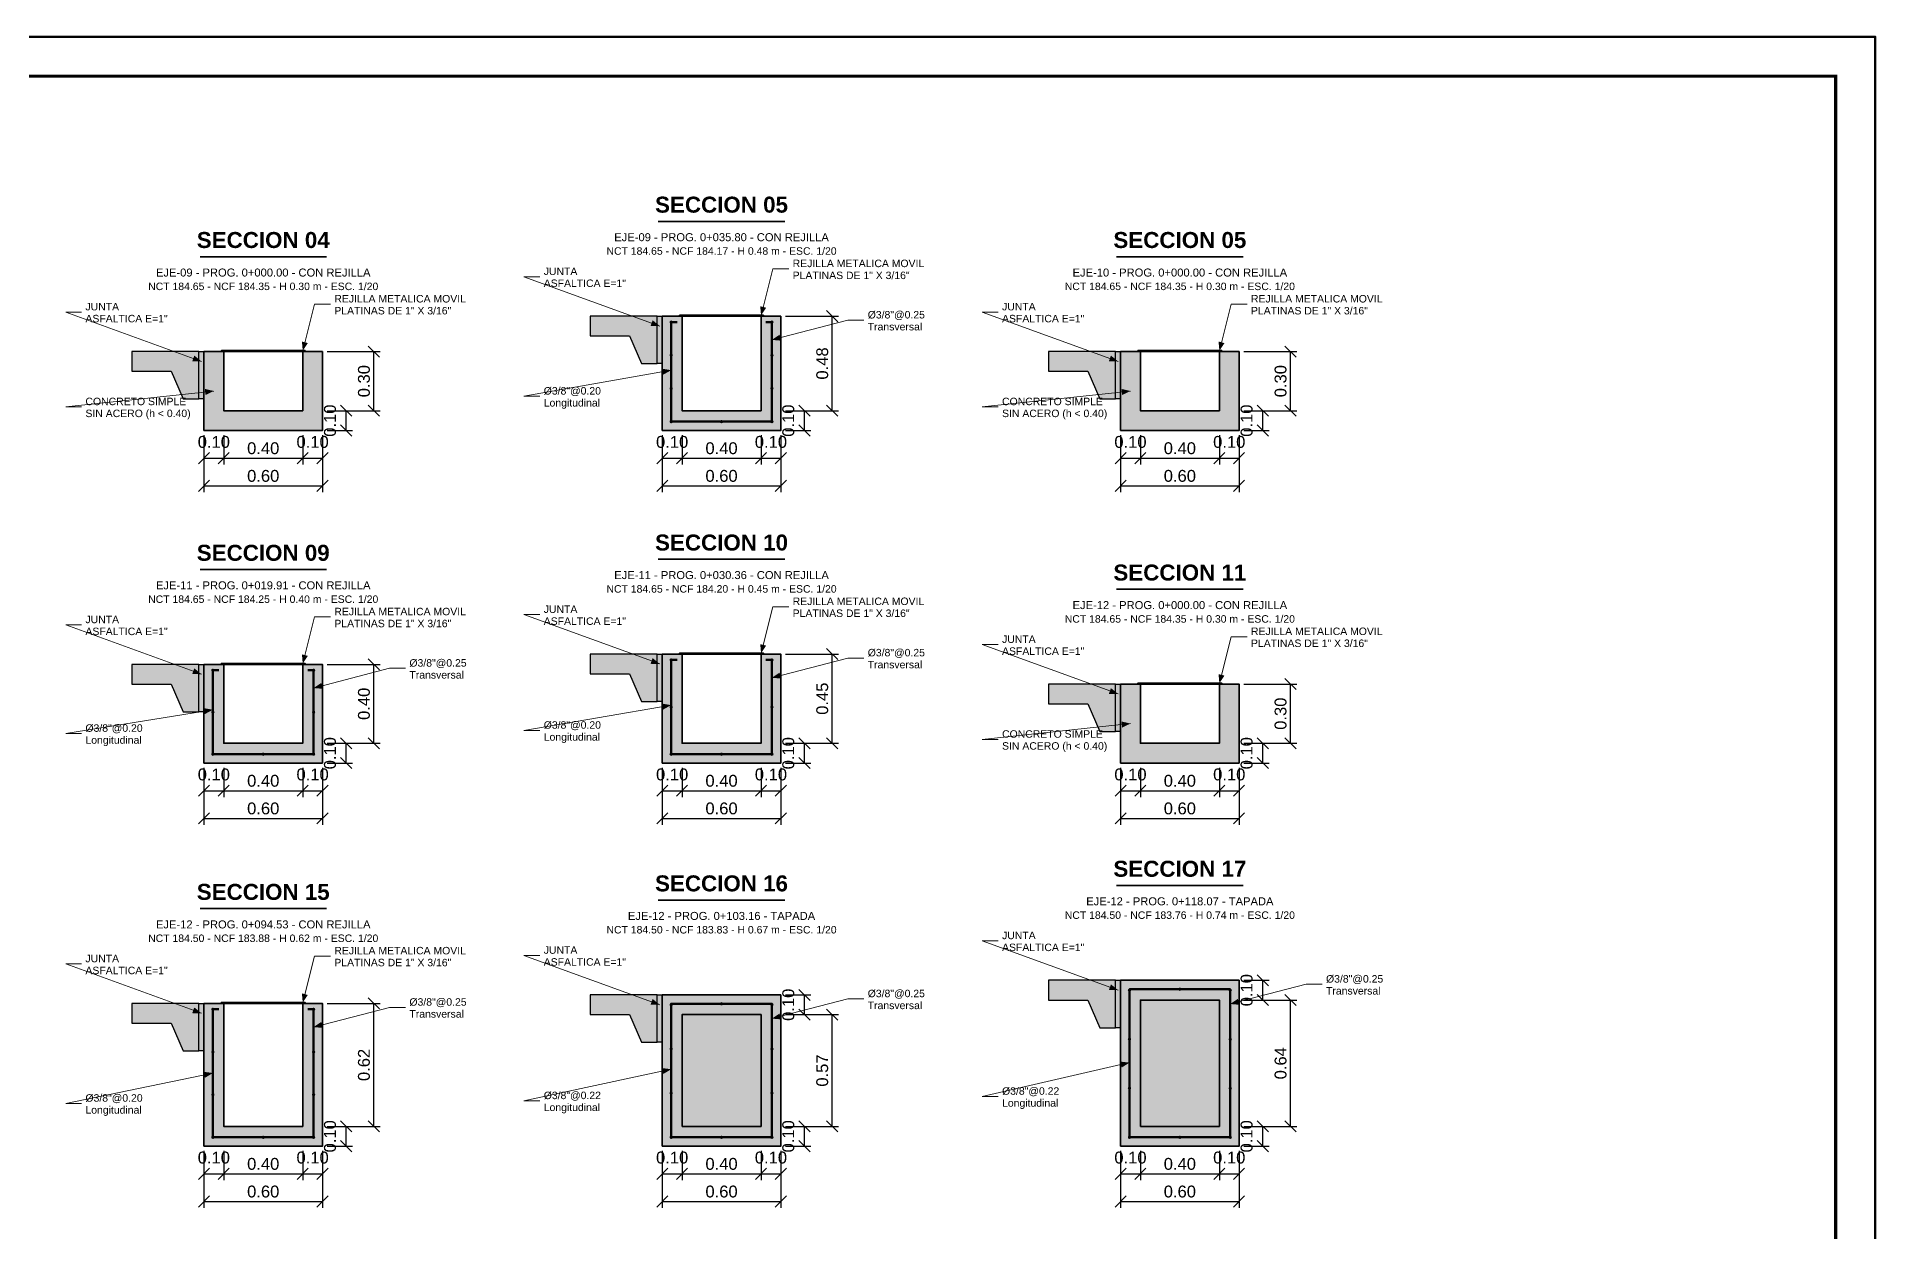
# Model space of a CAD drawing. Header units: metres. Extents: x 354768 to 355417, y 9249536 to 9250102.
# Drawn here: x 355375.49 to 355384.8, y 9249541.83 to 9249547.88 of the extents above; entities that cross this region are included whole.
import ezdxf
from ezdxf.enums import TextEntityAlignment as Align

# ---------------------------------------------------------------- set-up
doc = ezdxf.new("R2010")
doc.units = ezdxf.units.M
doc.header["$LTSCALE"] = 0.25
doc.layers.add('CONCRETO-ACHURADO', color=8, linetype='CONTINUOUS', true_color=0xe2e2e2)
for name, color, linetype, lineweight in [('COTAS', 94, 'CONTINUOUS', 18), ('LLAMADAS', 30, 'CONTINUOUS', 18), ('MARCO', 7, 'CONTINUOUS', 50), ('SEC-ABIERTA', 5, 'CONTINUOUS', 35), ('SEC-ACERO', 6, 'CONTINUOUS', 50), ('SEC-PISO', 8, 'CONTINUOUS', 25), ('SEC-REJILLA', 1, 'CONTINUOUS', 35), ('SEC-TAPADA', 3, 'CONTINUOUS', 35), ('TITULOS', 160, 'CONTINUOUS', 35)]:
    doc.layers.add(name, color=color, linetype=linetype, lineweight=lineweight)
for name, color, linetype in [('SEC-ACERO-LONG', 5, 'CONTINUOUS'), ('SEC-HUECO', 7, 'Continuous'), ('SEC-JUNTA', 8, 'CONTINUOUS'), ('TEXTOS', 7, 'CONTINUOUS')]:
    doc.layers.add(name, color=color, linetype=linetype)
doc.styles.get("Standard").update_dxf_attribs({"font": 'arial.ttf'})
doc.styles.add('TITULOS', font='arialbd.ttf')
doc.dimstyles.new('COT-20', dxfattribs={"dimscale": 0.02, "dimtxt": 3, "dimasz": 2.2, "dimexe": 1.6, "dimexo": 1.2, "dimgap": 1, "dimtad": 1, "dimzin": 0, "dimdsep": 46, "dimtxsty": 'Standard', "dimtsz": 1.4, "dimcen": 2.5, "dimclrd": 256, "dimclre": 256, "dimclrt": 7, "dimazin": 3, "dimtfac": 1, "dimtmove": 0, "dimatfit": 3})

msp = doc.modelspace()

# ---------------------------------------------------------------- hatches: boundary and pattern name
at = {"layer": 'CONCRETO-ACHURADO', "true_color": 0xe2e2e2}
h = msp.add_hatch(color=7, dxfattribs=at)
h.dxf.hatch_style = 1
h.paths.add_polyline_path([(355378.6296, 9249546.465), (355378.2896, 9249546.465), (355378.2896, 9249546.365), (355378.4896, 9249546.365), (355378.5496, 9249546.225), (355378.6296, 9249546.225)])
h = msp.add_hatch(color=7, dxfattribs=at)
h.dxf.hatch_style = 1
h.paths.add_polyline_path([(355378.655, 9249545.886), (355379.255, 9249545.886), (355379.255, 9249546.465), (355379.155, 9249546.465), (355379.155, 9249545.986), (355378.755, 9249545.986), (355378.755, 9249546.465), (355378.655, 9249546.465)])
h = msp.add_hatch(color=7, dxfattribs=at)
h.dxf.hatch_style = 1
h.paths.add_polyline_path([(355376.3096, 9249546.286), (355375.9696, 9249546.286), (355375.9696, 9249546.186), (355376.1696, 9249546.186), (355376.2296, 9249546.046), (355376.3096, 9249546.046)])
h = msp.add_hatch(color=7, dxfattribs=at)
h.dxf.hatch_style = 1
h.paths.add_polyline_path([(355376.335, 9249545.886), (355376.935, 9249545.886), (355376.935, 9249546.286), (355376.835, 9249546.286), (355376.835, 9249545.986), (355376.435, 9249545.986), (355376.435, 9249546.286), (355376.335, 9249546.286)])
h = msp.add_hatch(color=7, dxfattribs=at)
h.dxf.hatch_style = 1
h.paths.add_polyline_path([(355380.9496, 9249546.286), (355380.6096, 9249546.286), (355380.6096, 9249546.186), (355380.8096, 9249546.186), (355380.8696, 9249546.046), (355380.9496, 9249546.046)])
h = msp.add_hatch(color=7, dxfattribs=at)
h.dxf.hatch_style = 1
h.paths.add_polyline_path([(355380.975, 9249545.886), (355381.575, 9249545.886), (355381.575, 9249546.286), (355381.475, 9249546.286), (355381.475, 9249545.986), (355381.075, 9249545.986), (355381.075, 9249546.286), (355380.975, 9249546.286)])
h = msp.add_hatch(color=7, dxfattribs=at)
h.dxf.hatch_style = 1
h.paths.add_polyline_path([(355378.6296, 9249544.754), (355378.2896, 9249544.754), (355378.2896, 9249544.654), (355378.4896, 9249544.654), (355378.5496, 9249544.514), (355378.6296, 9249544.514)])
h = msp.add_hatch(color=7, dxfattribs=at)
h.dxf.hatch_style = 1
h.paths.add_polyline_path([(355378.655, 9249544.202), (355379.255, 9249544.202), (355379.255, 9249544.754), (355379.155, 9249544.754), (355379.155, 9249544.302), (355378.755, 9249544.302), (355378.755, 9249544.754), (355378.655, 9249544.754)])
h = msp.add_hatch(color=7, dxfattribs=at)
h.dxf.hatch_style = 1
h.paths.add_polyline_path([(355376.3096, 9249544.702), (355375.9696, 9249544.702), (355375.9696, 9249544.602), (355376.1696, 9249544.602), (355376.2296, 9249544.462), (355376.3096, 9249544.462)])
h = msp.add_hatch(color=7, dxfattribs=at)
h.dxf.hatch_style = 1
h.paths.add_polyline_path([(355376.335, 9249544.202), (355376.935, 9249544.202), (355376.935, 9249544.702), (355376.835, 9249544.702), (355376.835, 9249544.302), (355376.435, 9249544.302), (355376.435, 9249544.702), (355376.335, 9249544.702)])
h = msp.add_hatch(color=7, dxfattribs=at)
h.dxf.hatch_style = 1
h.paths.add_polyline_path([(355380.9496, 9249544.602), (355380.6096, 9249544.602), (355380.6096, 9249544.502), (355380.8096, 9249544.502), (355380.8696, 9249544.362), (355380.9496, 9249544.362)])
h = msp.add_hatch(color=7, dxfattribs=at)
h.dxf.hatch_style = 1
h.paths.add_polyline_path([(355380.975, 9249544.202), (355381.575, 9249544.202), (355381.575, 9249544.602), (355381.475, 9249544.602), (355381.475, 9249544.302), (355381.075, 9249544.302), (355381.075, 9249544.602), (355380.975, 9249544.602)])
h = msp.add_hatch(color=7, dxfattribs=at)
h.dxf.hatch_style = 1
h.paths.add_polyline_path([(355380.9496, 9249543.102), (355380.6096, 9249543.102), (355380.6096, 9249543.002), (355380.8096, 9249543.002), (355380.8696, 9249542.862), (355380.9496, 9249542.862)])
h = msp.add_hatch(color=7, dxfattribs=at)
h.dxf.hatch_style = 1
h.paths.add_polyline_path([(355380.975, 9249542.262), (355381.575, 9249542.262), (355381.575, 9249543.102), (355380.975, 9249543.102)])
h = msp.add_hatch(color=7, dxfattribs=at)
h.dxf.hatch_style = 1
h.paths.add_polyline_path([(355376.3096, 9249542.985), (355375.9696, 9249542.985), (355375.9696, 9249542.885), (355376.1696, 9249542.885), (355376.2296, 9249542.745), (355376.3096, 9249542.745)])
h = msp.add_hatch(color=7, dxfattribs=at)
h.dxf.hatch_style = 1
h.paths.add_polyline_path([(355376.335, 9249542.262), (355376.935, 9249542.262), (355376.935, 9249542.985), (355376.835, 9249542.985), (355376.835, 9249542.362), (355376.435, 9249542.362), (355376.435, 9249542.985), (355376.335, 9249542.985)])
h = msp.add_hatch(color=7, dxfattribs=at)
h.dxf.hatch_style = 1
h.paths.add_polyline_path([(355378.6296, 9249543.028), (355378.2896, 9249543.028), (355378.2896, 9249542.928), (355378.4896, 9249542.928), (355378.5496, 9249542.788), (355378.6296, 9249542.788)])
h = msp.add_hatch(color=7, dxfattribs=at)
h.dxf.hatch_style = 1
h.paths.add_polyline_path([(355378.655, 9249542.262), (355379.255, 9249542.262), (355379.255, 9249543.028), (355378.655, 9249543.028)])
at = {"layer": 'SEC-ACERO-LONG'}
h = msp.add_hatch(color=5, dxfattribs=at)
h.dxf.hatch_style = 1
edge = h.paths.add_edge_path()
edge.add_arc((355378.7, 9249546.435), 0.0085, 0, 360)
h = msp.add_hatch(color=5, dxfattribs=at)
h.dxf.hatch_style = 1
edge = h.paths.add_edge_path()
edge.add_arc((355379.21, 9249546.435), 0.0085, 0, 360)
h = msp.add_hatch(color=5, dxfattribs=at)
h.dxf.hatch_style = 1
edge = h.paths.add_edge_path()
edge.add_arc((355378.7, 9249546.267), 0.0085, 0, 360)
h = msp.add_hatch(color=5, dxfattribs=at)
h.dxf.hatch_style = 1
edge = h.paths.add_edge_path()
edge.add_arc((355379.21, 9249546.267), 0.0085, 0, 360)
h = msp.add_hatch(color=5, dxfattribs=at)
h.dxf.hatch_style = 1
edge = h.paths.add_edge_path()
edge.add_arc((355378.7, 9249546.099), 0.0085, 0, 360)
h = msp.add_hatch(color=5, dxfattribs=at)
h.dxf.hatch_style = 1
edge = h.paths.add_edge_path()
edge.add_arc((355379.21, 9249546.099), 0.0085, 0, 360)
h = msp.add_hatch(color=5, dxfattribs=at)
h.dxf.hatch_style = 1
edge = h.paths.add_edge_path()
edge.add_arc((355378.7, 9249545.931), 0.0085, 0, 360)
h = msp.add_hatch(color=5, dxfattribs=at)
h.dxf.hatch_style = 1
edge = h.paths.add_edge_path()
edge.add_arc((355378.955, 9249545.931), 0.0085, 0, 360)
h = msp.add_hatch(color=5, dxfattribs=at)
h.dxf.hatch_style = 1
edge = h.paths.add_edge_path()
edge.add_arc((355379.21, 9249545.931), 0.0085, 0, 360)
h = msp.add_hatch(color=5, dxfattribs=at)
h.dxf.hatch_style = 1
edge = h.paths.add_edge_path()
edge.add_arc((355376.38, 9249544.672), 0.0085, 0, 360)
h = msp.add_hatch(color=5, dxfattribs=at)
h.dxf.hatch_style = 1
edge = h.paths.add_edge_path()
edge.add_arc((355376.89, 9249544.672), 0.0085, 0, 360)
h = msp.add_hatch(color=5, dxfattribs=at)
h.dxf.hatch_style = 1
edge = h.paths.add_edge_path()
edge.add_arc((355378.7, 9249544.724), 0.0085, 0, 360)
h = msp.add_hatch(color=5, dxfattribs=at)
h.dxf.hatch_style = 1
edge = h.paths.add_edge_path()
edge.add_arc((355379.21, 9249544.724), 0.0085, 0, 360)
h = msp.add_hatch(color=5, dxfattribs=at)
h.dxf.hatch_style = 1
edge = h.paths.add_edge_path()
edge.add_arc((355376.38, 9249544.4595), 0.0085, 0, 360)
h = msp.add_hatch(color=5, dxfattribs=at)
h.dxf.hatch_style = 1
edge = h.paths.add_edge_path()
edge.add_arc((355376.89, 9249544.4595), 0.0085, 0, 360)
h = msp.add_hatch(color=5, dxfattribs=at)
h.dxf.hatch_style = 1
edge = h.paths.add_edge_path()
edge.add_arc((355378.7, 9249544.4855), 0.0085, 0, 360)
h = msp.add_hatch(color=5, dxfattribs=at)
h.dxf.hatch_style = 1
edge = h.paths.add_edge_path()
edge.add_arc((355379.21, 9249544.4855), 0.0085, 0, 360)
h = msp.add_hatch(color=5, dxfattribs=at)
h.dxf.hatch_style = 1
edge = h.paths.add_edge_path()
edge.add_arc((355376.38, 9249544.247), 0.0085, 0, 360)
h = msp.add_hatch(color=5, dxfattribs=at)
h.dxf.hatch_style = 1
edge = h.paths.add_edge_path()
edge.add_arc((355376.635, 9249544.247), 0.0085, 0, 360)
h = msp.add_hatch(color=5, dxfattribs=at)
h.dxf.hatch_style = 1
edge = h.paths.add_edge_path()
edge.add_arc((355376.89, 9249544.247), 0.0085, 0, 360)
h = msp.add_hatch(color=5, dxfattribs=at)
h.dxf.hatch_style = 1
edge = h.paths.add_edge_path()
edge.add_arc((355378.7, 9249544.247), 0.0085, 0, 360)
h = msp.add_hatch(color=5, dxfattribs=at)
h.dxf.hatch_style = 1
edge = h.paths.add_edge_path()
edge.add_arc((355378.955, 9249544.247), 0.0085, 0, 360)
h = msp.add_hatch(color=5, dxfattribs=at)
h.dxf.hatch_style = 1
edge = h.paths.add_edge_path()
edge.add_arc((355379.21, 9249544.247), 0.0085, 0, 360)
h = msp.add_hatch(color=5, dxfattribs=at)
h.dxf.hatch_style = 1
edge = h.paths.add_edge_path()
edge.add_arc((355381.275, 9249543.057), 0.0085, 0, 360)
h = msp.add_hatch(color=5, dxfattribs=at)
h.dxf.hatch_style = 1
edge = h.paths.add_edge_path()
edge.add_arc((355378.7, 9249542.978), 0.0085, 0, 360)
h = msp.add_hatch(color=5, dxfattribs=at)
h.dxf.hatch_style = 1
edge = h.paths.add_edge_path()
edge.add_arc((355378.955, 9249542.983), 0.0085, 0, 360)
h = msp.add_hatch(color=5, dxfattribs=at)
h.dxf.hatch_style = 1
edge = h.paths.add_edge_path()
edge.add_arc((355379.21, 9249542.978), 0.0085, 0, 360)
h = msp.add_hatch(color=5, dxfattribs=at)
h.dxf.hatch_style = 1
edge = h.paths.add_edge_path()
edge.add_arc((355381.02, 9249543.052), 0.0085, 0, 360)
h = msp.add_hatch(color=5, dxfattribs=at)
h.dxf.hatch_style = 1
edge = h.paths.add_edge_path()
edge.add_arc((355381.53, 9249543.052), 0.0085, 0, 360)
h = msp.add_hatch(color=5, dxfattribs=at)
h.dxf.hatch_style = 1
edge = h.paths.add_edge_path()
edge.add_arc((355376.38, 9249542.955), 0.0085, 0, 360)
h = msp.add_hatch(color=5, dxfattribs=at)
h.dxf.hatch_style = 1
edge = h.paths.add_edge_path()
edge.add_arc((355376.89, 9249542.955), 0.0085, 0, 360)
h = msp.add_hatch(color=5, dxfattribs=at)
h.dxf.hatch_style = 1
edge = h.paths.add_edge_path()
edge.add_arc((355381.02, 9249542.8037), 0.0085, 0, 360)
h = msp.add_hatch(color=5, dxfattribs=at)
h.dxf.hatch_style = 1
edge = h.paths.add_edge_path()
edge.add_arc((355381.53, 9249542.8037), 0.0085, 0, 360)
h = msp.add_hatch(color=5, dxfattribs=at)
h.dxf.hatch_style = 1
edge = h.paths.add_edge_path()
edge.add_arc((355376.38, 9249542.739), 0.0085, 0, 360)
h = msp.add_hatch(color=5, dxfattribs=at)
h.dxf.hatch_style = 1
edge = h.paths.add_edge_path()
edge.add_arc((355376.89, 9249542.739), 0.0085, 0, 360)
h = msp.add_hatch(color=5, dxfattribs=at)
h.dxf.hatch_style = 1
edge = h.paths.add_edge_path()
edge.add_arc((355378.7, 9249542.7544), 0.0085, 0, 360)
h = msp.add_hatch(color=5, dxfattribs=at)
h.dxf.hatch_style = 1
edge = h.paths.add_edge_path()
edge.add_arc((355379.21, 9249542.7544), 0.0085, 0, 360)
h = msp.add_hatch(color=5, dxfattribs=at)
h.dxf.hatch_style = 1
edge = h.paths.add_edge_path()
edge.add_arc((355376.38, 9249542.523), 0.0085, 0, 360)
h = msp.add_hatch(color=5, dxfattribs=at)
h.dxf.hatch_style = 1
edge = h.paths.add_edge_path()
edge.add_arc((355376.89, 9249542.523), 0.0085, 0, 360)
h = msp.add_hatch(color=5, dxfattribs=at)
h.dxf.hatch_style = 1
edge = h.paths.add_edge_path()
edge.add_arc((355378.7, 9249542.5307), 0.0085, 0, 360)
h = msp.add_hatch(color=5, dxfattribs=at)
h.dxf.hatch_style = 1
edge = h.paths.add_edge_path()
edge.add_arc((355379.21, 9249542.5307), 0.0085, 0, 360)
h = msp.add_hatch(color=5, dxfattribs=at)
h.dxf.hatch_style = 1
edge = h.paths.add_edge_path()
edge.add_arc((355381.02, 9249542.5554), 0.0085, 0, 360)
h = msp.add_hatch(color=5, dxfattribs=at)
h.dxf.hatch_style = 1
edge = h.paths.add_edge_path()
edge.add_arc((355381.53, 9249542.5554), 0.0085, 0, 360)
h = msp.add_hatch(color=5, dxfattribs=at)
h.dxf.hatch_style = 1
edge = h.paths.add_edge_path()
edge.add_arc((355376.38, 9249542.307), 0.0085, 0, 360)
h = msp.add_hatch(color=5, dxfattribs=at)
h.dxf.hatch_style = 1
edge = h.paths.add_edge_path()
edge.add_arc((355376.635, 9249542.307), 0.0085, 0, 360)
h = msp.add_hatch(color=5, dxfattribs=at)
h.dxf.hatch_style = 1
edge = h.paths.add_edge_path()
edge.add_arc((355376.89, 9249542.307), 0.0085, 0, 360)
h = msp.add_hatch(color=5, dxfattribs=at)
h.dxf.hatch_style = 1
edge = h.paths.add_edge_path()
edge.add_arc((355378.7, 9249542.307), 0.0085, 0, 360)
h = msp.add_hatch(color=5, dxfattribs=at)
h.dxf.hatch_style = 1
edge = h.paths.add_edge_path()
edge.add_arc((355378.955, 9249542.307), 0.0085, 0, 360)
h = msp.add_hatch(color=5, dxfattribs=at)
h.dxf.hatch_style = 1
edge = h.paths.add_edge_path()
edge.add_arc((355379.21, 9249542.307), 0.0085, 0, 360)
h = msp.add_hatch(color=5, dxfattribs=at)
h.dxf.hatch_style = 1
edge = h.paths.add_edge_path()
edge.add_arc((355381.02, 9249542.307), 0.0085, 0, 360)
h = msp.add_hatch(color=5, dxfattribs=at)
h.dxf.hatch_style = 1
edge = h.paths.add_edge_path()
edge.add_arc((355381.275, 9249542.307), 0.0085, 0, 360)
h = msp.add_hatch(color=5, dxfattribs=at)
h.dxf.hatch_style = 1
edge = h.paths.add_edge_path()
edge.add_arc((355381.53, 9249542.307), 0.0085, 0, 360)
at = {"layer": 'SEC-HUECO', "true_color": 0xffffff}
h = msp.add_hatch(color=7, dxfattribs=at)
h.dxf.hatch_style = 1
h.paths.add_polyline_path([(355381.075, 9249542.362), (355381.475, 9249542.362), (355381.475, 9249543.002), (355381.075, 9249543.002)])
h = msp.add_hatch(color=7, dxfattribs=at)
h.dxf.hatch_style = 1
h.paths.add_polyline_path([(355378.755, 9249542.362), (355379.155, 9249542.362), (355379.155, 9249542.928), (355378.755, 9249542.928)])
at = {"layer": 'SEC-JUNTA', "true_color": 0x464646}
h = msp.add_hatch(color=7, dxfattribs=at)
h.dxf.hatch_style = 1
h.paths.add_polyline_path([(355378.6296, 9249546.465), (355378.655, 9249546.465), (355378.655, 9249546.225), (355378.6296, 9249546.225)])
h = msp.add_hatch(color=7, dxfattribs=at)
h.dxf.hatch_style = 1
h.paths.add_polyline_path([(355376.3096, 9249546.286), (355376.335, 9249546.286), (355376.335, 9249546.046), (355376.3096, 9249546.046)])
h = msp.add_hatch(color=7, dxfattribs=at)
h.dxf.hatch_style = 1
h.paths.add_polyline_path([(355380.9496, 9249546.286), (355380.975, 9249546.286), (355380.975, 9249546.046), (355380.9496, 9249546.046)])
h = msp.add_hatch(color=7, dxfattribs=at)
h.dxf.hatch_style = 1
h.paths.add_polyline_path([(355378.6296, 9249544.754), (355378.655, 9249544.754), (355378.655, 9249544.514), (355378.6296, 9249544.514)])
h = msp.add_hatch(color=7, dxfattribs=at)
h.dxf.hatch_style = 1
h.paths.add_polyline_path([(355376.3096, 9249544.702), (355376.335, 9249544.702), (355376.335, 9249544.462), (355376.3096, 9249544.462)])
h = msp.add_hatch(color=7, dxfattribs=at)
h.dxf.hatch_style = 1
h.paths.add_polyline_path([(355380.9496, 9249544.602), (355380.975, 9249544.602), (355380.975, 9249544.362), (355380.9496, 9249544.362)])
h = msp.add_hatch(color=7, dxfattribs=at)
h.dxf.hatch_style = 1
h.paths.add_polyline_path([(355380.9496, 9249543.102), (355380.975, 9249543.102), (355380.975, 9249542.862), (355380.9496, 9249542.862)])
h = msp.add_hatch(color=7, dxfattribs=at)
h.dxf.hatch_style = 1
h.paths.add_polyline_path([(355376.3096, 9249542.985), (355376.335, 9249542.985), (355376.335, 9249542.745), (355376.3096, 9249542.745)])
h = msp.add_hatch(color=7, dxfattribs=at)
h.dxf.hatch_style = 1
h.paths.add_polyline_path([(355378.6296, 9249543.028), (355378.655, 9249543.028), (355378.655, 9249542.788), (355378.6296, 9249542.788)])

# ---------------------------------------------------------------- linework, layer by layer
at = {"layer": 'LLAMADAS'}
for p, q in [((355379.215, 9249546.705), (355379.155, 9249546.469)), ((355379.295, 9249546.705), (355379.215, 9249546.705)), ((355378.035, 9249546.665), (355377.955, 9249546.665)), ((355377.955, 9249546.665), (355378.6423, 9249546.415)), ((355376.895, 9249546.526), (355376.835, 9249546.29)), ((355376.975, 9249546.526), (355376.895, 9249546.526)), ((355381.535, 9249546.526), (355381.475, 9249546.29)), ((355381.615, 9249546.526), (355381.535, 9249546.526)), ((355375.715, 9249546.486), (355375.635, 9249546.486)), ((355375.635, 9249546.486), (355376.3223, 9249546.236)), ((355379.595, 9249546.445), (355379.21, 9249546.345)), ((355379.675, 9249546.445), (355379.595, 9249546.445)), ((355380.355, 9249546.486), (355380.275, 9249546.486)), ((355380.275, 9249546.486), (355380.9623, 9249546.236)), ((355377.955, 9249546.0597), (355378.7, 9249546.1915)), ((355375.635, 9249546.006), (355376.385, 9249546.086)), ((355378.035, 9249546.0597), (355377.955, 9249546.0597)), ((355380.275, 9249546.006), (355381.025, 9249546.086)), ((355375.715, 9249546.006), (355375.635, 9249546.006)), ((355380.355, 9249546.006), (355380.275, 9249546.006)), ((355376.895, 9249544.942), (355376.835, 9249544.706)), ((355376.975, 9249544.942), (355376.895, 9249544.942)), ((355378.035, 9249544.954), (355377.955, 9249544.954)), ((355377.955, 9249544.954), (355378.6423, 9249544.704)), ((355379.215, 9249544.994), (355379.155, 9249544.758)), ((355379.295, 9249544.994), (355379.215, 9249544.994)), ((355375.715, 9249544.902), (355375.635, 9249544.902)), ((355375.635, 9249544.902), (355376.3223, 9249544.652)), ((355381.535, 9249544.842), (355381.475, 9249544.606)), ((355381.615, 9249544.842), (355381.535, 9249544.842)), ((355380.355, 9249544.802), (355380.275, 9249544.802)), ((355380.275, 9249544.802), (355380.9623, 9249544.552)), ((355377.275, 9249544.682), (355376.89, 9249544.582)), ((355377.355, 9249544.682), (355377.275, 9249544.682)), ((355379.595, 9249544.734), (355379.21, 9249544.634)), ((355379.675, 9249544.734), (355379.595, 9249544.734)), ((355375.635, 9249544.352), (355376.38, 9249544.472)), ((355377.955, 9249544.3676), (355378.7, 9249544.4954)), ((355378.035, 9249544.3676), (355377.955, 9249544.3676)), ((355380.275, 9249544.322), (355381.025, 9249544.402)), ((355375.715, 9249544.352), (355375.635, 9249544.352)), ((355380.355, 9249544.322), (355380.275, 9249544.322)), ((355380.355, 9249543.302), (355380.275, 9249543.302)), ((355380.275, 9249543.302), (355380.9623, 9249543.052)), ((355375.715, 9249543.185), (355375.635, 9249543.185)), ((355375.635, 9249543.185), (355376.3223, 9249542.935)), ((355376.895, 9249543.225), (355376.835, 9249542.989)), ((355376.975, 9249543.225), (355376.895, 9249543.225)), ((355378.035, 9249543.228), (355377.955, 9249543.228)), ((355377.955, 9249543.228), (355378.6423, 9249542.978)), ((355381.915, 9249543.082), (355381.53, 9249542.982)), ((355381.995, 9249543.082), (355381.915, 9249543.082)), ((355379.595, 9249543.008), (355379.21, 9249542.908)), ((355379.675, 9249543.008), (355379.595, 9249543.008)), ((355377.275, 9249542.965), (355376.89, 9249542.865)), ((355377.355, 9249542.965), (355377.275, 9249542.965)), ((355375.635, 9249542.4789), (355376.38, 9249542.6324)), ((355377.955, 9249542.4918), (355378.7, 9249542.6517)), ((355380.275, 9249542.514), (355381.02, 9249542.685)), ((355380.355, 9249542.514), (355380.275, 9249542.514)), ((355375.715, 9249542.4789), (355375.635, 9249542.4789)), ((355378.035, 9249542.4918), (355377.955, 9249542.4918))]:
    msp.add_line(p, q, dxfattribs=at)
for points in [[(355379.155, 9249546.469), (355379.1808, 9249546.5078), (355379.1509, 9249546.5154)], [(355378.6423, 9249546.415), (355378.6062, 9249546.4445), (355378.5957, 9249546.4156)], [(355376.835, 9249546.29), (355376.8608, 9249546.3288), (355376.8309, 9249546.3364)], [(355379.21, 9249546.345), (355379.2565, 9249546.3412), (355379.2487, 9249546.371)], [(355381.475, 9249546.29), (355381.5008, 9249546.3288), (355381.4709, 9249546.3364)], [(355376.3223, 9249546.236), (355376.2862, 9249546.2655), (355376.2757, 9249546.2366)], [(355380.9623, 9249546.236), (355380.9262, 9249546.2655), (355380.9157, 9249546.2366)], [(355378.7, 9249546.1915), (355378.654, 9249546.199), (355378.6594, 9249546.1687)], [(355376.385, 9249546.086), (355376.3396, 9249546.0966), (355376.3429, 9249546.066)], [(355381.025, 9249546.086), (355380.9796, 9249546.0966), (355380.9829, 9249546.066)], [(355376.835, 9249544.706), (355376.8608, 9249544.7448), (355376.8309, 9249544.7524)], [(355379.155, 9249544.758), (355379.1808, 9249544.7968), (355379.1509, 9249544.8044)], [(355376.3223, 9249544.652), (355376.2862, 9249544.6815), (355376.2757, 9249544.6526)], [(355378.6423, 9249544.704), (355378.6062, 9249544.7335), (355378.5957, 9249544.7046)], [(355379.21, 9249544.634), (355379.2565, 9249544.6302), (355379.2487, 9249544.66)], [(355381.475, 9249544.606), (355381.5008, 9249544.6448), (355381.4709, 9249544.6524)], [(355376.89, 9249544.582), (355376.9365, 9249544.5782), (355376.9287, 9249544.608)], [(355380.9623, 9249544.552), (355380.9262, 9249544.5815), (355380.9157, 9249544.5526)], [(355376.38, 9249544.472), (355376.3341, 9249544.4802), (355376.339, 9249544.4498)], [(355378.7, 9249544.4954), (355378.654, 9249544.5031), (355378.6592, 9249544.4728)], [(355381.025, 9249544.402), (355380.9796, 9249544.4126), (355380.9829, 9249544.382)], [(355380.9623, 9249543.052), (355380.9262, 9249543.0815), (355380.9157, 9249543.0526)], [(355376.835, 9249542.989), (355376.8608, 9249543.0279), (355376.8309, 9249543.0355)], [(355378.6423, 9249542.978), (355378.6062, 9249543.0076), (355378.5957, 9249542.9786)], [(355381.53, 9249542.982), (355381.5765, 9249542.9782), (355381.5687, 9249543.008)], [(355376.3223, 9249542.935), (355376.2862, 9249542.9646), (355376.2757, 9249542.9356)], [(355376.89, 9249542.865), (355376.9365, 9249542.8612), (355376.9287, 9249542.891)], [(355379.21, 9249542.908), (355379.2565, 9249542.9042), (355379.2487, 9249542.934)], [(355381.02, 9249542.685), (355380.9737, 9249542.6902), (355380.9806, 9249542.6602)], [(355376.38, 9249542.6324), (355376.3338, 9249542.6386), (355376.34, 9249542.6084)], [(355378.7, 9249542.6517), (355378.6537, 9249542.6576), (355378.6602, 9249542.6275)]]:
    msp.add_solid(points, dxfattribs=at)
at = {"layer": 'MARCO'}
msp.add_lwpolyline([(355367.975, 9249536), (355384.795, 9249536), (355384.795, 9249547.88), (355367.975, 9249547.88)], close=True, dxfattribs=at)
at = {"layer": 'MARCO', "const_width": 0.016}
msp.add_lwpolyline([(355368.475, 9249536.2), (355384.595, 9249536.2), (355384.595, 9249547.68), (355368.475, 9249547.68)], close=True, dxfattribs=at)
at = {"layer": 'SEC-ABIERTA'}
for points in [[(355378.655, 9249545.886), (355379.255, 9249545.886), (355379.255, 9249546.465), (355379.155, 9249546.465), (355379.155, 9249545.986), (355378.755, 9249545.986), (355378.755, 9249546.465), (355378.655, 9249546.465)], [(355376.335, 9249545.886), (355376.935, 9249545.886), (355376.935, 9249546.286), (355376.835, 9249546.286), (355376.835, 9249545.986), (355376.435, 9249545.986), (355376.435, 9249546.286), (355376.335, 9249546.286)], [(355380.975, 9249545.886), (355381.575, 9249545.886), (355381.575, 9249546.286), (355381.475, 9249546.286), (355381.475, 9249545.986), (355381.075, 9249545.986), (355381.075, 9249546.286), (355380.975, 9249546.286)], [(355378.655, 9249544.202), (355379.255, 9249544.202), (355379.255, 9249544.754), (355379.155, 9249544.754), (355379.155, 9249544.302), (355378.755, 9249544.302), (355378.755, 9249544.754), (355378.655, 9249544.754)], [(355376.335, 9249544.202), (355376.935, 9249544.202), (355376.935, 9249544.702), (355376.835, 9249544.702), (355376.835, 9249544.302), (355376.435, 9249544.302), (355376.435, 9249544.702), (355376.335, 9249544.702)], [(355380.975, 9249544.202), (355381.575, 9249544.202), (355381.575, 9249544.602), (355381.475, 9249544.602), (355381.475, 9249544.302), (355381.075, 9249544.302), (355381.075, 9249544.602), (355380.975, 9249544.602)], [(355376.335, 9249542.262), (355376.935, 9249542.262), (355376.935, 9249542.985), (355376.835, 9249542.985), (355376.835, 9249542.362), (355376.435, 9249542.362), (355376.435, 9249542.985), (355376.335, 9249542.985)]]:
    msp.add_lwpolyline(points, close=True, dxfattribs=at)
at = {"layer": 'SEC-ACERO'}
for points in [[(355378.73, 9249546.435), (355378.7, 9249546.435), (355378.7, 9249545.931), (355379.21, 9249545.931), (355379.21, 9249546.435), (355379.18, 9249546.435)], [(355376.41, 9249544.672), (355376.38, 9249544.672), (355376.38, 9249544.247), (355376.89, 9249544.247), (355376.89, 9249544.672), (355376.86, 9249544.672)], [(355378.73, 9249544.724), (355378.7, 9249544.724), (355378.7, 9249544.247), (355379.21, 9249544.247), (355379.21, 9249544.724), (355379.18, 9249544.724)], [(355376.41, 9249542.955), (355376.38, 9249542.955), (355376.38, 9249542.307), (355376.89, 9249542.307), (355376.89, 9249542.955), (355376.86, 9249542.955)]]:
    msp.add_lwpolyline(points, dxfattribs=at)
for points in [[(355378.7, 9249542.307), (355379.21, 9249542.307), (355379.21, 9249542.983), (355378.7, 9249542.983)], [(355381.02, 9249542.307), (355381.53, 9249542.307), (355381.53, 9249543.057), (355381.02, 9249543.057)]]:
    msp.add_lwpolyline(points, close=True, dxfattribs=at)
at = {"layer": 'SEC-PISO'}
for points in [[(355378.6296, 9249546.465), (355378.2896, 9249546.465), (355378.2896, 9249546.365), (355378.4896, 9249546.365), (355378.5496, 9249546.225), (355378.6296, 9249546.225)], [(355378.6296, 9249546.465), (355378.655, 9249546.465), (355378.655, 9249546.225), (355378.6296, 9249546.225)], [(355376.3096, 9249546.286), (355375.9696, 9249546.286), (355375.9696, 9249546.186), (355376.1696, 9249546.186), (355376.2296, 9249546.046), (355376.3096, 9249546.046)], [(355376.3096, 9249546.286), (355376.335, 9249546.286), (355376.335, 9249546.046), (355376.3096, 9249546.046)], [(355380.9496, 9249546.286), (355380.6096, 9249546.286), (355380.6096, 9249546.186), (355380.8096, 9249546.186), (355380.8696, 9249546.046), (355380.9496, 9249546.046)], [(355380.9496, 9249546.286), (355380.975, 9249546.286), (355380.975, 9249546.046), (355380.9496, 9249546.046)], [(355378.6296, 9249544.754), (355378.2896, 9249544.754), (355378.2896, 9249544.654), (355378.4896, 9249544.654), (355378.5496, 9249544.514), (355378.6296, 9249544.514)], [(355378.6296, 9249544.754), (355378.655, 9249544.754), (355378.655, 9249544.514), (355378.6296, 9249544.514)], [(355376.3096, 9249544.702), (355375.9696, 9249544.702), (355375.9696, 9249544.602), (355376.1696, 9249544.602), (355376.2296, 9249544.462), (355376.3096, 9249544.462)], [(355376.3096, 9249544.702), (355376.335, 9249544.702), (355376.335, 9249544.462), (355376.3096, 9249544.462)], [(355380.9496, 9249544.602), (355380.6096, 9249544.602), (355380.6096, 9249544.502), (355380.8096, 9249544.502), (355380.8696, 9249544.362), (355380.9496, 9249544.362)], [(355380.9496, 9249544.602), (355380.975, 9249544.602), (355380.975, 9249544.362), (355380.9496, 9249544.362)], [(355380.9496, 9249543.102), (355380.6096, 9249543.102), (355380.6096, 9249543.002), (355380.8096, 9249543.002), (355380.8696, 9249542.862), (355380.9496, 9249542.862)], [(355380.9496, 9249543.102), (355380.975, 9249543.102), (355380.975, 9249542.862), (355380.9496, 9249542.862)], [(355376.3096, 9249542.985), (355375.9696, 9249542.985), (355375.9696, 9249542.885), (355376.1696, 9249542.885), (355376.2296, 9249542.745), (355376.3096, 9249542.745)], [(355376.3096, 9249542.985), (355376.335, 9249542.985), (355376.335, 9249542.745), (355376.3096, 9249542.745)], [(355378.6296, 9249543.028), (355378.2896, 9249543.028), (355378.2896, 9249542.928), (355378.4896, 9249542.928), (355378.5496, 9249542.788), (355378.6296, 9249542.788)], [(355378.6296, 9249543.028), (355378.655, 9249543.028), (355378.655, 9249542.788), (355378.6296, 9249542.788)]]:
    msp.add_lwpolyline(points, close=True, dxfattribs=at)
at = {"layer": 'SEC-REJILLA'}
for points in [[(355378.743, 9249546.465), (355379.167, 9249546.465), (355379.167, 9249546.4698), (355378.743, 9249546.4698)], [(355376.423, 9249546.286), (355376.847, 9249546.286), (355376.847, 9249546.2908), (355376.423, 9249546.2908)], [(355381.063, 9249546.286), (355381.487, 9249546.286), (355381.487, 9249546.2908), (355381.063, 9249546.2908)], [(355378.743, 9249544.754), (355379.167, 9249544.754), (355379.167, 9249544.7588), (355378.743, 9249544.7588)], [(355376.423, 9249544.702), (355376.847, 9249544.702), (355376.847, 9249544.7068), (355376.423, 9249544.7068)], [(355381.063, 9249544.602), (355381.487, 9249544.602), (355381.487, 9249544.6068), (355381.063, 9249544.6068)], [(355376.423, 9249542.985), (355376.847, 9249542.985), (355376.847, 9249542.9898), (355376.423, 9249542.9898)]]:
    msp.add_lwpolyline(points, close=True, dxfattribs=at)
for points in [[(355378.755, 9249546.4396), (355378.755, 9249546.465), (355378.7804, 9249546.465)], [(355379.155, 9249546.4396), (355379.155, 9249546.465), (355379.1296, 9249546.465)], [(355376.435, 9249546.2606), (355376.435, 9249546.286), (355376.4604, 9249546.286)], [(355376.835, 9249546.2606), (355376.835, 9249546.286), (355376.8096, 9249546.286)], [(355381.075, 9249546.2606), (355381.075, 9249546.286), (355381.1004, 9249546.286)], [(355381.475, 9249546.2606), (355381.475, 9249546.286), (355381.4496, 9249546.286)], [(355378.755, 9249544.7286), (355378.755, 9249544.754), (355378.7804, 9249544.754)], [(355379.155, 9249544.7286), (355379.155, 9249544.754), (355379.1296, 9249544.754)], [(355376.435, 9249544.6766), (355376.435, 9249544.702), (355376.4604, 9249544.702)], [(355376.835, 9249544.6766), (355376.835, 9249544.702), (355376.8096, 9249544.702)], [(355381.075, 9249544.5766), (355381.075, 9249544.602), (355381.1004, 9249544.602)], [(355381.475, 9249544.5766), (355381.475, 9249544.602), (355381.4496, 9249544.602)], [(355376.435, 9249542.9596), (355376.435, 9249542.985), (355376.4604, 9249542.985)], [(355376.835, 9249542.9596), (355376.835, 9249542.985), (355376.8096, 9249542.985)]]:
    msp.add_lwpolyline(points, dxfattribs=at)
at = {"layer": 'SEC-TAPADA'}
for points in [[(355380.975, 9249542.262), (355381.575, 9249542.262), (355381.575, 9249543.102), (355380.975, 9249543.102)], [(355378.655, 9249542.262), (355379.255, 9249542.262), (355379.255, 9249543.028), (355378.655, 9249543.028)], [(355381.075, 9249542.362), (355381.475, 9249542.362), (355381.475, 9249543.002), (355381.075, 9249543.002)], [(355378.755, 9249542.362), (355379.155, 9249542.362), (355379.155, 9249542.928), (355378.755, 9249542.928)]]:
    msp.add_lwpolyline(points, close=True, dxfattribs=at)
at = {"layer": 'TITULOS'}
for p, q in [((355378.635, 9249546.945), (355379.275, 9249546.945)), ((355376.315, 9249546.766), (355376.955, 9249546.766)), ((355380.955, 9249546.766), (355381.595, 9249546.766)), ((355378.635, 9249545.234), (355379.275, 9249545.234)), ((355376.315, 9249545.182), (355376.955, 9249545.182)), ((355380.955, 9249545.082), (355381.595, 9249545.082)), ((355380.955, 9249543.582), (355381.595, 9249543.582)), ((355376.315, 9249543.465), (355376.955, 9249543.465)), ((355378.635, 9249543.508), (355379.275, 9249543.508))]:
    msp.add_line(p, q, dxfattribs=at)

# ---------------------------------------------------------------- texts
at = {"layer": 'TEXTOS'}
for s, height, p in [('EJE-09 - PROG. 0+035.80 - CON REJILLA', 0.0405, (355378.955, 9249546.865)), ('NCT 184.65 - NCF 184.17 - H 0.48 m - ESC. 1/20', 0.0378, (355378.955, 9249546.795)), ('EJE-09 - PROG. 0+000.00 - CON REJILLA', 0.0405, (355376.635, 9249546.686)), ('EJE-10 - PROG. 0+000.00 - CON REJILLA', 0.0405, (355381.275, 9249546.686)), ('NCT 184.65 - NCF 184.35 - H 0.30 m - ESC. 1/20', 0.0378, (355376.635, 9249546.616)), ('NCT 184.65 - NCF 184.35 - H 0.30 m - ESC. 1/20', 0.0378, (355381.275, 9249546.616)), ('EJE-11 - PROG. 0+019.91 - CON REJILLA', 0.0405, (355376.635, 9249545.102)), ('EJE-11 - PROG. 0+030.36 - CON REJILLA', 0.0405, (355378.955, 9249545.154)), ('NCT 184.65 - NCF 184.25 - H 0.40 m - ESC. 1/20', 0.0378, (355376.635, 9249545.032)), ('NCT 184.65 - NCF 184.20 - H 0.45 m - ESC. 1/20', 0.0378, (355378.955, 9249545.084)), ('EJE-12 - PROG. 0+000.00 - CON REJILLA', 0.0405, (355381.275, 9249545.002)), ('NCT 184.65 - NCF 184.35 - H 0.30 m - ESC. 1/20', 0.0378, (355381.275, 9249544.932)), ('EJE-12 - PROG. 0+103.16 - TAPADA', 0.0405, (355378.955, 9249543.428)), ('NCT 184.50 - NCF 183.76 - H 0.74 m - ESC. 1/20', 0.0378, (355381.275, 9249543.432)), ('EJE-12 - PROG. 0+118.07 - TAPADA', 0.0405, (355381.275, 9249543.502)), ('EJE-12 - PROG. 0+094.53 - CON REJILLA', 0.0405, (355376.635, 9249543.385)), ('NCT 184.50 - NCF 183.83 - H 0.67 m - ESC. 1/20', 0.0378, (355378.955, 9249543.358)), ('NCT 184.50 - NCF 183.88 - H 0.62 m - ESC. 1/20', 0.0378, (355376.635, 9249543.315))]:
    msp.add_text(s, height=height, dxfattribs=at).set_placement(p, align=Align.MIDDLE_CENTER)
for s, p in [('JUNTA', (355378.055, 9249546.6734)), ('REJILLA METALICA MOVIL', (355379.315, 9249546.7134)), ('PLATINAS DE 1" X 3/16"', (355379.315, 9249546.6529)), ('ASFALTICA E=1"', (355378.055, 9249546.6129)), ('JUNTA', (355375.735, 9249546.4944)), ('REJILLA METALICA MOVIL', (355376.995, 9249546.5344)), ('PLATINAS DE 1" X 3/16"', (355376.995, 9249546.4739)), ('JUNTA', (355380.375, 9249546.4944)), ('REJILLA METALICA MOVIL', (355381.635, 9249546.5344)), ('PLATINAS DE 1" X 3/16"', (355381.635, 9249546.4739)), ('ASFALTICA E=1"', (355375.735, 9249546.4339)), ('Transversal', (355379.695, 9249546.3929)), ('%%c3/8"@0.25', (355379.695, 9249546.4534)), ('ASFALTICA E=1"', (355380.375, 9249546.4339)), ('CONCRETO SIMPLE', (355375.735, 9249546.0144)), ('%%c3/8"@0.20', (355378.055, 9249546.0681)), ('Longitudinal', (355378.055, 9249546.0076)), ('CONCRETO SIMPLE', (355380.375, 9249546.0144)), ('SIN ACERO (h < 0.40)', (355375.735, 9249545.9539)), ('SIN ACERO (h < 0.40)', (355380.375, 9249545.9539)), ('REJILLA METALICA MOVIL', (355379.315, 9249545.0024)), ('JUNTA', (355375.735, 9249544.9104)), ('REJILLA METALICA MOVIL', (355376.995, 9249544.9504)), ('PLATINAS DE 1" X 3/16"', (355376.995, 9249544.8899)), ('ASFALTICA E=1"', (355378.055, 9249544.9019)), ('JUNTA', (355378.055, 9249544.9624)), ('PLATINAS DE 1" X 3/16"', (355379.315, 9249544.9419)), ('ASFALTICA E=1"', (355375.735, 9249544.8499)), ('JUNTA', (355380.375, 9249544.8104)), ('REJILLA METALICA MOVIL', (355381.635, 9249544.8504)), ('%%c3/8"@0.25', (355379.695, 9249544.7424)), ('ASFALTICA E=1"', (355380.375, 9249544.7499)), ('PLATINAS DE 1" X 3/16"', (355381.635, 9249544.7899)), ('Transversal', (355377.375, 9249544.6299)), ('%%c3/8"@0.25', (355377.375, 9249544.6904)), ('Transversal', (355379.695, 9249544.6819)), ('%%c3/8"@0.20', (355375.735, 9249544.3604)), ('%%c3/8"@0.20', (355378.055, 9249544.376)), ('CONCRETO SIMPLE', (355380.375, 9249544.3304)), ('Longitudinal', (355375.735, 9249544.2999)), ('Longitudinal', (355378.055, 9249544.3155)), ('SIN ACERO (h < 0.40)', (355380.375, 9249544.2699)), ('JUNTA', (355380.375, 9249543.3104)), ('REJILLA METALICA MOVIL', (355376.995, 9249543.2334)), ('JUNTA', (355378.055, 9249543.2364)), ('ASFALTICA E=1"', (355380.375, 9249543.2499)), ('ASFALTICA E=1"', (355375.735, 9249543.133)), ('JUNTA', (355375.735, 9249543.1934)), ('PLATINAS DE 1" X 3/16"', (355376.995, 9249543.173)), ('ASFALTICA E=1"', (355378.055, 9249543.176)), ('Transversal', (355382.015, 9249543.0299)), ('%%c3/8"@0.25', (355382.015, 9249543.0904)), ('%%c3/8"@0.25', (355377.375, 9249542.9734)), ('Transversal', (355379.695, 9249542.956)), ('%%c3/8"@0.25', (355379.695, 9249543.0164)), ('Transversal', (355377.375, 9249542.913)), ('%%c3/8"@0.20', (355375.735, 9249542.4873)), ('%%c3/8"@0.22', (355378.055, 9249542.5002)), ('%%c3/8"@0.22', (355380.375, 9249542.5224)), ('Longitudinal', (355375.735, 9249542.4269)), ('Longitudinal', (355378.055, 9249542.4398)), ('Longitudinal', (355380.375, 9249542.462))]:
    msp.add_text(s, height=0.0378, dxfattribs=at).set_placement(p)
at = {"layer": 'TITULOS', "style": 'TITULOS'}
for s, p in [('SECCION 05', (355378.955, 9249546.965)), ('SECCION 04', (355376.635, 9249546.786)), ('SECCION 05', (355381.275, 9249546.786)), ('SECCION 09', (355376.635, 9249545.202)), ('SECCION 10', (355378.955, 9249545.254)), ('SECCION 11', (355381.275, 9249545.102)), ('SECCION 16', (355378.955, 9249543.528)), ('SECCION 17', (355381.275, 9249543.602)), ('SECCION 15', (355376.635, 9249543.485))]:
    msp.add_text(s, height=0.081, dxfattribs=at).set_placement(p, align=Align.BOTTOM_CENTER)

# ---------------------------------------------------------------- dimensions: what is measured, and where the dimension line sits
at = {"layer": 'COTAS'}
for base, p1, p2 in [((355379.515, 9249545.986), (355379.255, 9249545.986), (355379.255, 9249546.465)), ((355377.195, 9249545.986), (355376.935, 9249545.986), (355376.935, 9249546.286)), ((355381.835, 9249545.986), (355381.575, 9249545.986), (355381.575, 9249546.286)), ((355377.055, 9249545.886), (355376.935, 9249545.886), (355376.935, 9249545.986)), ((355379.375, 9249545.886), (355379.255, 9249545.886), (355379.255, 9249545.986)), ((355381.695, 9249545.886), (355381.575, 9249545.886), (355381.575, 9249545.986)), ((355379.515, 9249544.302), (355379.255, 9249544.302), (355379.255, 9249544.754)), ((355377.195, 9249544.302), (355376.935, 9249544.302), (355376.935, 9249544.702)), ((355381.835, 9249544.302), (355381.575, 9249544.302), (355381.575, 9249544.602)), ((355377.055, 9249544.202), (355376.935, 9249544.202), (355376.935, 9249544.302)), ((355379.375, 9249544.202), (355379.255, 9249544.202), (355379.255, 9249544.302)), ((355381.695, 9249544.202), (355381.575, 9249544.202), (355381.575, 9249544.302)), ((355381.695, 9249543.002), (355381.575, 9249543.002), (355381.575, 9249543.102)), ((355377.195, 9249542.362), (355376.935, 9249542.362), (355376.935, 9249542.985)), ((355379.375, 9249542.928), (355379.255, 9249542.928), (355379.255, 9249543.028)), ((355381.835, 9249542.362), (355381.575, 9249542.362), (355381.575, 9249543.002)), ((355379.515, 9249542.362), (355379.255, 9249542.362), (355379.255, 9249542.928)), ((355377.055, 9249542.262), (355376.935, 9249542.262), (355376.935, 9249542.362)), ((355379.375, 9249542.262), (355379.255, 9249542.262), (355379.255, 9249542.362)), ((355381.695, 9249542.262), (355381.575, 9249542.262), (355381.575, 9249542.362))]:
    msp.add_linear_dim(base=base, p1=p1, p2=p2, angle=90, dimstyle='COT-20', dxfattribs=at).render()
for base, p1, p2 in [((355376.335, 9249545.746), (355376.335, 9249545.886), (355376.435, 9249545.886)), ((355376.335, 9249545.606), (355376.335, 9249545.886), (355376.935, 9249545.886)), ((355376.435, 9249545.746), (355376.435, 9249545.886), (355376.835, 9249545.886)), ((355376.835, 9249545.746), (355376.835, 9249545.886), (355376.935, 9249545.886)), ((355378.655, 9249545.746), (355378.655, 9249545.886), (355378.755, 9249545.886)), ((355378.655, 9249545.606), (355378.655, 9249545.886), (355379.255, 9249545.886)), ((355378.755, 9249545.746), (355378.755, 9249545.886), (355379.155, 9249545.886)), ((355379.155, 9249545.746), (355379.155, 9249545.886), (355379.255, 9249545.886)), ((355380.975, 9249545.746), (355380.975, 9249545.886), (355381.075, 9249545.886)), ((355380.975, 9249545.606), (355380.975, 9249545.886), (355381.575, 9249545.886)), ((355381.075, 9249545.746), (355381.075, 9249545.886), (355381.475, 9249545.886)), ((355381.475, 9249545.746), (355381.475, 9249545.886), (355381.575, 9249545.886)), ((355376.335, 9249544.062), (355376.335, 9249544.202), (355376.435, 9249544.202)), ((355376.335, 9249543.922), (355376.335, 9249544.202), (355376.935, 9249544.202)), ((355376.435, 9249544.062), (355376.435, 9249544.202), (355376.835, 9249544.202)), ((355376.835, 9249544.062), (355376.835, 9249544.202), (355376.935, 9249544.202)), ((355378.655, 9249544.062), (355378.655, 9249544.202), (355378.755, 9249544.202)), ((355378.655, 9249543.922), (355378.655, 9249544.202), (355379.255, 9249544.202)), ((355378.755, 9249544.062), (355378.755, 9249544.202), (355379.155, 9249544.202)), ((355379.155, 9249544.062), (355379.155, 9249544.202), (355379.255, 9249544.202)), ((355380.975, 9249544.062), (355380.975, 9249544.202), (355381.075, 9249544.202)), ((355380.975, 9249543.922), (355380.975, 9249544.202), (355381.575, 9249544.202)), ((355381.075, 9249544.062), (355381.075, 9249544.202), (355381.475, 9249544.202)), ((355381.475, 9249544.062), (355381.475, 9249544.202), (355381.575, 9249544.202)), ((355376.335, 9249542.122), (355376.335, 9249542.262), (355376.435, 9249542.262)), ((355376.335, 9249541.982), (355376.335, 9249542.262), (355376.935, 9249542.262)), ((355376.435, 9249542.122), (355376.435, 9249542.262), (355376.835, 9249542.262)), ((355376.835, 9249542.122), (355376.835, 9249542.262), (355376.935, 9249542.262)), ((355378.655, 9249542.122), (355378.655, 9249542.262), (355378.755, 9249542.262)), ((355378.655, 9249541.982), (355378.655, 9249542.262), (355379.255, 9249542.262)), ((355378.755, 9249542.122), (355378.755, 9249542.262), (355379.155, 9249542.262)), ((355379.155, 9249542.122), (355379.155, 9249542.262), (355379.255, 9249542.262)), ((355380.975, 9249542.122), (355380.975, 9249542.262), (355381.075, 9249542.262)), ((355380.975, 9249541.982), (355380.975, 9249542.262), (355381.575, 9249542.262)), ((355381.075, 9249542.122), (355381.075, 9249542.262), (355381.475, 9249542.262)), ((355381.475, 9249542.122), (355381.475, 9249542.262), (355381.575, 9249542.262))]:
    msp.add_linear_dim(base=base, p1=p1, p2=p2, dimstyle='COT-20', dxfattribs=at).render()

doc.saveas('drawing.dxf')
